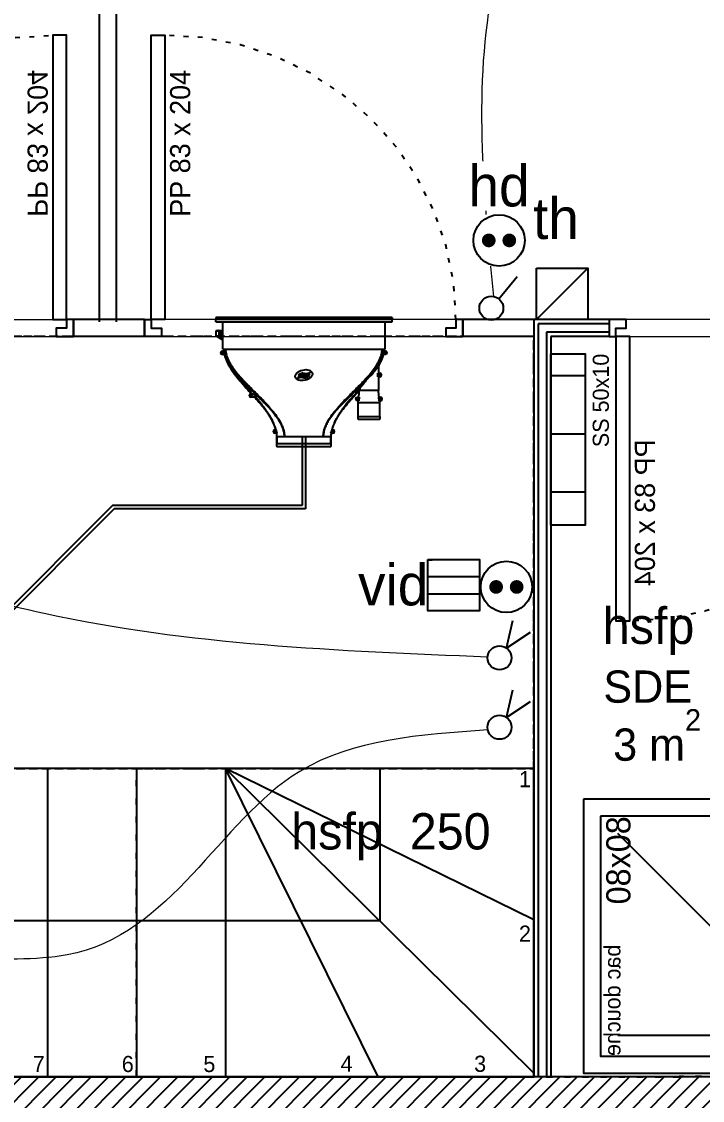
# Model space of a CAD drawing. Header units: centimetres. Extents: x 2648 to 12729, y 1890 to 6224.
# Drawn here: x 5872.3 to 6071.1, y 4293.4 to 4608.3 of the extents above; entities that cross this region are included whole.
import ezdxf

# ---------------------------------------------------------------- set-up
doc = ezdxf.new("R2010")
doc.units = ezdxf.units.CM
for name, pattern in [('Style de ligne -11', [0.347222, 0.20828, -0.138942]), ('Style de ligne -13', [0.147638, 0.098425, -0.049213]), ('Style de ligne -18', [0.164042, 0.054681, -0.109361]), ('Style de ligne -5', [0.20828, 0.069425, -0.138855])]:
    doc.linetypes.add(name, pattern=pattern)
for name, color, linetype in [('B aménagement intérieur', 252, 'Continuous'), ('B faience', 252, 'Style de ligne -11'), ('B Faux plafonds', 9, 'Continuous'), ('B GÈnÈral_Hatch', 252, 'Continuous'), ('B Général', 252, 'Continuous'), ('C ANNOTATIONS-prestations', 252, 'Continuous'), ('C ANNOTATIONS-texte', 252, 'Continuous'), ('C ANNOTATIONS-texte surfaces', 252, 'Continuous'), ('D SURFACES-shab', 252, 'Continuous'), ('F REMPLISSAGE-vert clair', 252, 'Continuous'), ('F REMPLISSAGE-vert foncé', 252, 'Continuous')]:
    doc.layers.add(name, color=color, linetype=linetype)
for name, color, linetype, lineweight in [('prlm-CHAUFF', 4, 'Continuous', 25), ('prlm-ELEC-CFA', 1, 'Continuous', 25), ('prlm-ELEC-CFO', 10, 'Continuous', 25)]:
    doc.layers.add(name, color=color, linetype=linetype, lineweight=lineweight)
doc.styles.add('Eurostile', font='Eurosti.TTF')
doc.styles.add('prlm-elec-cfa', font='comic.ttf', dxfattribs={"height": 12})
doc.styles.add('prlm-elec-cfo', font='comic.ttf', dxfattribs={"height": 12})

# ---------------------------------------------------------------- blocks, each defined once
blk = doc.blocks.new('A 80.PP 80')
at = {"layer": 'B Général', "flags": 128}
blk.add_lwpolyline([(-43, 2.5), (-43, 85.5), (-39, 85.5), (-39, 2.5)], close=True, dxfattribs=at)
at = {"layer": 'B Général', "linetype": 'Style de ligne -18', "ltscale": 25.4, "flags": 128}
blk.add_lwpolyline([(46, 2.5), (45.27, 13.33), (43.1, 23.98), (39.53, 34.26), (34.61, 44), (28.44, 53.03), (21.1, 61.19), (12.74, 68.35), (3.5, 74.38), (-6.47, 79.18), (-17, 82.67), (-27.91, 84.79), (-39, 85.5)], dxfattribs=at)
at = {"layer": 'B Général', "linetype": 'Continuous', "flags": 128}
for points in [[(-45, 2.5), (-43, 2.5), (-43, 0), (-40, 0), (-40, -2.5), (-45, -2.5)], [(48, 2.5), (46, 2.5), (46, 0), (43, 0), (43, -2.5), (48, -2.5), (48, -2.5), (48, -2.5), (48, 1.79), (48, 1.79)]]:
    blk.add_lwpolyline(points, close=True, dxfattribs=at)
at = {"layer": 'C ANNOTATIONS-prestations', "insert": (-37.5, 32.5), "char_height": 5.8825, "attachment_point": 1, "rotation": 90, "line_spacing_factor": 0.894142, "style": 'Eurostile'}
blk.add_mtext('PP 83 x 204', dxfattribs=at)
blk = doc.blocks.new('A 80.Groupe-7-1')
at = {"layer": 'B aménagement intérieur', "linetype": 'Continuous'}
for p, q in [((5879.89, 4390.26), (5879.89, 4300.26)), ((5905.89, 4390.26), (5905.89, 4300.26)), ((5931.89, 4390.26), (5931.89, 4300.26)), ((6021.89, 4346.08), (5931.89, 4390.26)), ((6021.89, 4301.39), (5931.89, 4390.26)), ((5976.47, 4300.26), (5931.89, 4390.26))]:
    blk.add_line(p, q, dxfattribs=at)
at = {"layer": 'B aménagement intérieur', "linetype": 'Continuous', "flags": 128}
for points in [[(5775.89, 4300.26), (6021.89, 4300.26), (6021.89, 4390.26), (5801.89, 4390.26)], [(5976.89, 4390.39), (5976.89, 4345.83), (5789.05, 4345.83)]]:
    blk.add_lwpolyline(points, dxfattribs=at)
at = {"layer": 'C ANNOTATIONS-prestations', "char_height": 4.71, "attachment_point": 1, "line_spacing_factor": 0.894142, "style": 'Eurostile'}
for s, insert in [('1', (6017.56, 4389.52)), ('2', (6017.56, 4344.43)), ('7', (5875.56, 4306.38)), ('6', (5901.56, 4306.38)), ('5', (5925.39, 4306.38)), ('4', (5965.47, 4306.45)), ('3', (6004.47, 4306.45))]:
    blk.add_mtext(s, dxfattribs=dict(at, insert=insert))
blk = doc.blocks.new('A 80.Bac douche 80.80')
at = {"layer": 'B faience', "lineweight": 18, "flags": 128}
blk.add_lwpolyline([(-41, -40), (40, -40), (40, 41)], dxfattribs=at)
at = {"layer": 'B Général', "linetype": 'Continuous'}
for p, q in [((25.5, -25.5), (-31, 31)), ((28, -24.46), (28, 31)), ((24.46, -28), (-31, -28))]:
    blk.add_line(p, q, dxfattribs=at)
at = {"layer": 'B Général', "linetype": 'Continuous', "flags": 128}
for points in [[(-41, 41), (39, 41), (39, -39), (-41, -39)], [(-36, 36), (34, 36), (34, -34), (-36, -34)]]:
    blk.add_lwpolyline(points, close=True, dxfattribs=at)
at = {"layer": 'B Général', "linetype": 'Continuous'}
blk.add_circle((28, -28), 3.54, dxfattribs=at)
at = {"layer": 'B Général', "insert": (-36, 30.76), "char_height": 7.059, "width": 35, "attachment_point": 4, "line_spacing_factor": 0.894142, "style": 'Eurostile'}
blk.add_mtext('80x80', dxfattribs=at)
at = {"layer": 'C ANNOTATIONS-prestations', "insert": (34, 32.51), "char_height": 4.706, "width": 70, "attachment_point": 6, "line_spacing_factor": 0.894142, "style": 'Eurostile'}
blk.add_mtext('bac douche ', dxfattribs=at)
blk = doc.blocks.new('A 80.Sèche-serviette')
at = {"layer": 'B GÈnÈral_Hatch', "linetype": 'Continuous'}
h = blk.add_hatch(dxfattribs=at)
h.set_pattern_fill('H_BARDAGE V 150', color=256, style=0, pattern_type=2)
h.set_pattern_definition([(90, (0, 3.493), (17, 0), [])])
h.paths.add_polyline_path([(-25, 8.4925), (25, 8.4925), (25, -1.5075), (-25, -1.5075)])
at = {"layer": 'B Général', "linetype": 'Continuous', "flags": 128}
blk.add_lwpolyline([(-25, 8.4925), (25, 8.4925), (25, -1.5075), (-25, -1.5075)], close=True, dxfattribs=at)
at = {"layer": 'C ANNOTATIONS-prestations', "insert": (25, -8.4925), "char_height": 4.706, "width": 50, "attachment_point": 9, "line_spacing_factor": 0.894142, "style": 'Eurostile'}
blk.add_mtext('SS 50x10', dxfattribs=at)
blk = doc.blocks.new('A 80.Groupe-8-1')
at = {"layer": 'B aménagement intérieur', "linetype": 'Continuous'}
for p, q in [((5908.16, 4521.33), (5887.44, 4521.33)), ((5887.44, 4521.33), (5887.44, 4516.33)), ((5894.96, 4521.33), (5887.44, 4521.33)), ((5908.16, 4521.33), (5899.96, 4521.33)), ((5908.16, 4521.33), (5908.16, 4516.33)), ((6021.89, 4521.33), (6001.16, 4521.33)), ((6001.16, 4521.33), (6001.16, 4516.33)), ((6021.89, 4521.33), (6001.16, 4521.33)), ((6043.89, 4521.33), (6021.89, 4521.33)), ((6021.89, 4521.33), (6021.89, 4300.39)), ((6043.89, 4521.33), (6043.89, 4516.33)), ((5908.16, 4516.33), (5887.44, 4516.33)), ((5908.16, 4516.33), (5887.44, 4516.33)), ((6021.89, 4516.33), (6001.16, 4516.33)), ((6021.89, 4516.33), (6001.16, 4516.33)), ((6043.89, 4516.33), (6026.89, 4516.33)), ((6026.89, 4516.33), (6026.89, 4300.39)), ((6021.89, 4300.39), (6026.89, 4300.39))]:
    blk.add_line(p, q, dxfattribs=at)
at = {"layer": 'B Général', "linetype": 'Continuous'}
for p, q in [((5894.96, 4883.39), (5894.96, 4520.64)), ((5894.96, 4883.39), (5894.96, 4520.64)), ((5899.96, 4883.39), (5899.96, 4520.64)), ((5899.96, 4883.39), (5899.96, 4520.64))]:
    blk.add_line(p, q, dxfattribs=at)
at = {"layer": 'D SURFACES-shab', "lineweight": 18, "flags": 128}
for points in [[(5630.18, 4883.39), (5630.18, 4521.33), (5754.96, 4521.33), (5754.96, 4586.33), (5759.96, 4586.33), (5759.96, 4521.33), (5894.96, 4521.33), (5894.96, 4883.39)], [(5899.96, 4883.39), (6191.89, 4883.39), (6191.89, 4521.33), (5899.96, 4521.33)], [(5623.89, 4390.38), (5611.96, 4390.26), (5611.96, 4300.26), (5448.02, 4300.26), (5448.02, 4398.4), (5207.46, 4398.4), (5207.46, 4516.33), (6021.89, 4516.33), (6021.89, 4390.38)], [(6117.39, 4300.36), (6026.89, 4300.39), (6026.89, 4516.33), (6191.89, 4516.33), (6191.89, 4381.33), (6117.39, 4381.31)]]:
    blk.add_lwpolyline(points, close=True, dxfattribs=at)
at = {"layer": 'F REMPLISSAGE-vert clair'}
for p, q in [((6043.89, 4520.03), (6023.19, 4520.03)), ((6023.19, 4520.03), (6023.19, 4300.39)), ((6043.89, 4517.63), (6025.59, 4517.63)), ((6025.59, 4517.63), (6025.59, 4300.39))]:
    blk.add_line(p, q, dxfattribs=at)
at = {"layer": 'F REMPLISSAGE-vert foncé', "linetype": 'Continuous'}
for p, q in [((6043.89, 4521.33), (6021.89, 4521.33)), ((6021.89, 4521.33), (6021.89, 4300.39)), ((6043.89, 4516.33), (6026.89, 4516.33)), ((6026.89, 4516.33), (6026.89, 4300.39))]:
    blk.add_line(p, q, dxfattribs=at)
at = {"layer": 'F REMPLISSAGE-vert foncé'}
for p, q in [((6043.89, 4520.03), (6023.19, 4520.03)), ((6023.19, 4520.03), (6023.19, 4300.39)), ((6043.89, 4517.63), (6025.59, 4517.63)), ((6025.59, 4517.63), (6025.59, 4300.39))]:
    blk.add_line(p, q, dxfattribs=at)
at = {"layer": 'B aménagement intérieur', "xscale": -1}
blk.add_blockref('A 80.PP 80', (5842.44, 4518.83), dxfattribs=at)
at = {"layer": 'B aménagement intérieur'}
for name, p in [('A 80.PP 80', (5953.16, 4518.83)), ('A 80.Groupe-7-1', (0, 0))]:
    blk.add_blockref(name, p, dxfattribs=at)
at = {"layer": 'B aménagement intérieur', "xscale": -1, "rotation": 180}
blk.add_blockref('A 80.PP 80', (6088.89, 4518.83), dxfattribs=at)
at = {"layer": 'B Général', "rotation": 90}
blk.add_blockref('A 80.Sèche-serviette', (6035.38, 4486.35), dxfattribs=at)
at = {"layer": 'B Général', "xscale": -1, "rotation": 90}
blk.add_blockref('A 80.Bac douche 80.80', (6077.39, 4340.33), dxfattribs=at)
at = {"layer": 'C ANNOTATIONS-texte', "insert": (6055.16, 4409.34), "char_height": 9.412, "attachment_point": 8, "line_spacing_factor": 0.894142, "style": 'Eurostile'}
blk.add_mtext('SDE', dxfattribs=at)
at = {"layer": 'C ANNOTATIONS-texte surfaces', "insert": (6057.9, 4407.6), "char_height": 9.412, "attachment_point": 2, "line_spacing_factor": 0.894142, "style": 'Eurostile'}
blk.add_mtext('3 m{\\H0.6667x;\\S2^ ;}', dxfattribs=at)
blk = doc.blocks.new('xi.VID')
at = {"layer": 'prlm-ELEC-CFA', "color": 0, "linetype": 'ByBlock', "lineweight": -2, "flags": 128}
blk.add_lwpolyline([(-7.5, 7.5), (7.5, 7.5), (7.5, -7.5), (-7.5, -7.5)], close=True, dxfattribs=at)
at = {"layer": 'prlm-ELEC-CFA', "color": 0}
for points in [[(-7.5, 2.5), (7.5, 2.5)], [(-7.5, -2.5), (7.5, -2.5)]]:
    blk.add_lwpolyline(points, dxfattribs=at)
blk = doc.blocks.new('xi.PC')
at = {"color": 0, "lineweight": 5}
blk.add_wipeout([(-7.5, -7.5), (7.5, -7.5), (7.5, 7.5), (-7.5, 7.5)], dxfattribs=at).dxf.layer = 'prlm-ELEC-CFO'
at = {"layer": 'prlm-ELEC-CFO', "color": 0, "linetype": 'ByBlock', "lineweight": 5, "const_width": 2}
for points in [[(-4, 0, 1), (-2, 0, 1)], [(2, 0, 1), (4, 0, 1)]]:
    blk.add_lwpolyline(points, format="xyb", close=True, dxfattribs=at)
at = {"layer": 'prlm-ELEC-CFO', "color": 0, "linetype": 'ByBlock', "lineweight": -2}
blk.add_circle((0, 0), 7.5, dxfattribs=at)
blk = doc.blocks.new('xi.VV')
at = {"layer": 'prlm-ELEC-CFO', "color": 0}
blk.add_lwpolyline([(6.95, 3.42), (0.01, -1.13), (1.91, 6.95)], dxfattribs=at)
blk.add_circle((-2, -4), 3.5, dxfattribs=at)
blk = doc.blocks.new('xi.PCHD')
at = {"color": 0, "lineweight": 5}
blk.add_wipeout([(-7.5, -7.5), (7.5, -7.5), (7.5, 7.5), (-7.5, 7.5)], dxfattribs=at).dxf.layer = 'prlm-ELEC-CFO'
at = {"layer": 'prlm-ELEC-CFO', "color": 0, "linetype": 'ByBlock', "lineweight": 5, "const_width": 2}
for points in [[(-4, 0, 1), (-2, 0, 1)], [(2, 0, 1), (4, 0, 1)]]:
    blk.add_lwpolyline(points, format="xyb", close=True, dxfattribs=at)
at = {"layer": 'prlm-ELEC-CFO', "color": 0, "linetype": 'ByBlock', "lineweight": -2}
blk.add_circle((0, 0), 7.5, dxfattribs=at)
blk = doc.blocks.new('xi.SA')
at = {"layer": 'prlm-ELEC-CFO', "color": 0}
blk.add_lwpolyline([(0.2, -1.28), (5.5, 5.28)], dxfattribs=at)
blk.add_circle((-2, -4), 3.5, dxfattribs=at)
blk = doc.blocks.new('xi.th-ch')
at = {"layer": 'prlm-CHAUFF', "color": 0, "linetype": 'ByBlock', "lineweight": -2, "flags": 128}
blk.add_lwpolyline([(-7.5, 7.5), (7.5, 7.5), (7.5, -7.5), (-7.5, -7.5)], close=True, dxfattribs=at)
at = {"layer": 'prlm-CHAUFF', "color": 0}
blk.add_lwpolyline([(-7.5, -7.5), (7.5, 7.5)], dxfattribs=at)

msp = doc.modelspace()

# ---------------------------------------------------------------- hatches: boundary and pattern name
at = {"layer": 'B GÈnÈral_Hatch', "linetype": 'Continuous'}
h = msp.add_hatch(dxfattribs=at)
h.set_pattern_fill('50_BETON', color=256, style=0, pattern_type=2)
h.set_pattern_definition([(45, (0, 0), (2.4253472, -2.6458333), [])])
h.paths.add_polyline_path([(6191.888, 4300.333), (5629.965, 4300.333), (5629.965, 4282.333), (6191.888, 4282.333)])

# ---------------------------------------------------------------- linework, layer by layer
at = {"layer": 'B Faux plafonds', "linetype": 'Style de ligne -5', "ltscale": 25.4, "flags": 128}
msp.add_lwpolyline([(6064.343, 4300.192), (5905.888, 4300.192), (5905.888, 4390.262), (6021.888, 4390.262), (6021.888, 4516.347), (5207.383, 4516.347), (5207.383, 4398.399), (5199.962, 4398.4), (5199.962, 4300.333), (5029.964, 4300.333), (5029.964, 4883.389), (6191.888, 4883.389), (6191.888, 4381.333), (6117.388, 4381.333), (6117.388, 4300.333), (6064.343, 4300.333)], close=True, dxfattribs=at)
at = {"layer": 'B Faux plafonds', "linetype": 'Style de ligne -13', "ltscale": 25.4, "flags": 128}
msp.add_lwpolyline([(5611.965, 4300.262), (5611.965, 4390.262), (6021.888, 4390.262), (6021.888, 4516.347), (5207.383, 4516.347), (5207.383, 4300.262)], close=True, dxfattribs=at)
at = {"layer": 'B Général', "linetype": 'Continuous', "lineweight": 18}
msp.add_line((5629.965, 4300.333), (6191.888, 4300.333), dxfattribs=at)
at = {"layer": 'B Général', "linetype": 'Continuous'}
msp.add_line((5629.965, 4300.333), (6191.888, 4300.333), dxfattribs=at)
at = {"layer": 'prlm-CHAUFF', "ltscale": 50}
for p, q in [((5928.986, 4521.939), (5928.986, 4521.449)), ((5980.486, 4521.939), (5928.986, 4521.939)), ((5928.986, 4521.449), (5980.486, 4521.449)), ((5928.986, 4521.371), (5928.986, 4521.449)), ((5928.986, 4520.639), (5928.986, 4521.371)), ((5980.486, 4521.371), (5928.986, 4521.371)), ((5928.986, 4520.639), (5980.486, 4520.639)), ((5978.486, 4521.938), (5930.986, 4521.938)), ((5930.986, 4521.931), (5930.986, 4521.938)), ((5930.986, 4521.938), (5931.008, 4521.931)), ((5930.986, 4521.931), (5978.486, 4521.931)), ((5978.486, 4521.919), (5930.986, 4521.919)), ((5930.986, 4521.897), (5930.986, 4521.919)), ((5930.986, 4521.919), (5931.052, 4521.897)), ((5930.986, 4521.897), (5978.486, 4521.897)), ((5978.486, 4521.873), (5930.986, 4521.873)), ((5930.986, 4521.836), (5930.986, 4521.873)), ((5930.986, 4521.873), (5931.097, 4521.836)), ((5930.986, 4521.836), (5978.486, 4521.836)), ((5978.486, 4521.8), (5930.986, 4521.8)), ((5930.986, 4521.748), (5930.986, 4521.8)), ((5930.986, 4521.8), (5931.141, 4521.748)), ((5930.986, 4521.748), (5978.486, 4521.748)), ((5978.486, 4521.7), (5930.986, 4521.7)), ((5930.986, 4521.633), (5930.986, 4521.7)), ((5930.986, 4521.7), (5931.186, 4521.633)), ((5930.986, 4521.633), (5978.486, 4521.633)), ((5931.036, 4512.639), (5931.036, 4520.639)), ((5978.286, 4521.633), (5978.486, 4521.7)), ((5978.33, 4521.748), (5978.486, 4521.8)), ((5978.375, 4521.836), (5978.486, 4521.873)), ((5978.419, 4521.897), (5978.486, 4521.919)), ((5978.436, 4512.639), (5978.436, 4520.639)), ((5978.463, 4521.931), (5978.486, 4521.938)), ((5978.486, 4521.938), (5978.486, 4521.931)), ((5978.486, 4521.919), (5978.486, 4521.897)), ((5978.486, 4521.873), (5978.486, 4521.836)), ((5978.486, 4521.8), (5978.486, 4521.748)), ((5978.486, 4521.7), (5978.486, 4521.633)), ((5980.486, 4521.939), (5980.486, 4521.449)), ((5980.486, 4521.449), (5980.486, 4521.371)), ((5980.486, 4520.639), (5980.486, 4521.371)), ((5929.028, 4517.989), (5929.071, 4518.037)), ((5930.02, 4517.989), (5929.028, 4517.989)), ((5929.028, 4517.989), (5929.028, 4516.625)), ((5929.071, 4518.037), (5929.072, 4518.039)), ((5929.072, 4518.039), (5930.099, 4518.039)), ((5929.183, 4518.129), (5929.093, 4518.039)), ((5929.226, 4518.129), (5929.136, 4518.039)), ((5929.204, 4518.107), (5929.183, 4518.129)), ((5929.291, 4518.129), (5929.201, 4518.039)), ((5929.259, 4518.097), (5929.226, 4518.129)), ((5929.376, 4518.129), (5929.286, 4518.039)), ((5929.334, 4518.086), (5929.291, 4518.129)), ((5929.679, 4516.178), (5929.341, 4516.397)), ((5929.429, 4518.076), (5929.376, 4518.129)), ((5929.482, 4518.129), (5929.392, 4518.039)), ((5929.446, 4518.129), (5929.411, 4518.094)), ((5929.464, 4518.111), (5929.446, 4518.129)), ((5929.455, 4516.385), (5929.718, 4516.215)), ((5929.544, 4518.066), (5929.482, 4518.129)), ((5929.607, 4518.129), (5929.517, 4518.039)), ((5929.68, 4518.056), (5929.607, 4518.129)), ((5929.684, 4518.129), (5929.646, 4518.09)), ((5929.753, 4518.129), (5929.663, 4518.039)), ((5929.679, 4516.178), (5929.718, 4516.215)), ((5929.696, 4516.167), (5929.679, 4516.178)), ((5929.718, 4518.095), (5929.684, 4518.129)), ((5929.696, 4516.167), (5929.727, 4516.204)), ((5930.302, 4515.81), (5929.696, 4516.167)), ((5929.718, 4516.215), (5929.718, 4516.387)), ((5929.718, 4516.215), (5929.727, 4516.204)), ((5929.727, 4516.387), (5929.727, 4516.204)), ((5929.727, 4516.204), (5930.327, 4515.849)), ((5929.836, 4518.046), (5929.753, 4518.129)), ((5929.919, 4518.129), (5929.829, 4518.039)), ((5930.009, 4518.039), (5929.919, 4518.129)), ((5929.967, 4518.129), (5929.943, 4518.105)), ((5930.037, 4518.059), (5929.967, 4518.129)), ((5930.106, 4518.129), (5930.016, 4518.039)), ((5930.02, 4517.989), (5930.097, 4518.037)), ((5930.02, 4516.625), (5930.02, 4517.989)), ((5930.097, 4516.598), (5930.02, 4516.625)), ((5930.099, 4518.039), (5930.097, 4518.037)), ((5930.097, 4518.037), (5930.097, 4516.598)), ((5930.097, 4516.598), (5930.672, 4516.223)), ((5930.099, 4518.039), (5930.672, 4518.039)), ((5930.196, 4518.039), (5930.106, 4518.129)), ((5930.253, 4518.129), (5930.18, 4518.055)), ((5930.199, 4516.397), (5930.537, 4516.178)), ((5930.311, 4518.071), (5930.253, 4518.129)), ((5930.369, 4518.129), (5930.279, 4518.039)), ((5930.327, 4515.849), (5930.302, 4515.81)), ((5930.327, 4515.849), (5930.327, 4516.314)), ((5930.459, 4518.039), (5930.369, 4518.129)), ((5930.382, 4515.785), (5930.379, 4515.788)), ((5930.382, 4516.279), (5930.382, 4515.784)), ((5930.382, 4515.785), (5930.404, 4515.746)), ((5930.501, 4518.129), (5930.435, 4518.063)), ((5930.554, 4518.075), (5930.501, 4518.129)), ((5930.608, 4518.129), (5930.518, 4518.039)), ((5930.537, 4516.178), (5930.553, 4516.167)), ((5930.553, 4516.167), (5931.036, 4515.832)), ((5930.698, 4518.039), (5930.608, 4518.129)), ((5931.036, 4518.039), (5930.672, 4518.039)), ((5930.672, 4518.039), (5930.672, 4516.223)), ((5930.672, 4516.223), (5931.036, 4515.977)), ((5930.851, 4518.129), (5930.761, 4518.039)), ((5930.941, 4518.039), (5930.851, 4518.129)), ((5931.036, 4518.073), (5931.001, 4518.039)), ((5931.036, 4512.639), (5978.436, 4512.639)), ((5930.779, 4511.589), (5930.779, 4511.689)), ((5930.779, 4511.689), (5930.886, 4511.689)), ((5930.886, 4511.589), (5930.779, 4511.589)), ((5930.886, 4511.795), (5930.986, 4511.795)), ((5930.886, 4511.689), (5930.886, 4511.795)), ((5930.886, 4511.483), (5930.886, 4511.589)), ((5930.986, 4511.483), (5930.886, 4511.483)), ((5930.936, 4512.139), (5931.379, 4512.139)), ((5931.548, 4511.139), (5930.936, 4511.139)), ((5930.986, 4511.795), (5930.986, 4511.689)), ((5930.986, 4511.689), (5931.092, 4511.689)), ((5930.986, 4511.589), (5930.986, 4511.483)), ((5931.092, 4511.589), (5930.986, 4511.589)), ((5931.092, 4511.689), (5931.092, 4511.589)), ((5931.374, 4512.222), (5931.378, 4512.139)), ((5978.536, 4511.139), (5977.923, 4511.139)), ((5978.098, 4512.222), (5978.093, 4512.139)), ((5978.093, 4512.139), (5978.536, 4512.139)), ((5978.379, 4511.589), (5978.379, 4511.689)), ((5978.379, 4511.689), (5978.486, 4511.689)), ((5978.486, 4511.589), (5978.379, 4511.589)), ((5978.486, 4511.795), (5978.586, 4511.795)), ((5978.486, 4511.689), (5978.486, 4511.795)), ((5978.486, 4511.483), (5978.486, 4511.589)), ((5978.586, 4511.483), (5978.486, 4511.483)), ((5978.586, 4511.795), (5978.586, 4511.689)), ((5978.586, 4511.689), (5978.692, 4511.689)), ((5978.586, 4511.589), (5978.586, 4511.483)), ((5978.692, 4511.589), (5978.586, 4511.589)), ((5978.692, 4511.689), (5978.692, 4511.589)), ((5976.536, 4507.761), (5976.536, 4505.639)), ((5976.536, 4507.761), (5976.536, 4505.639)), ((5976.386, 4504.639), (5976.386, 4505.639)), ((5976.386, 4505.639), (5976.936, 4505.639)), ((5976.936, 4504.639), (5976.386, 4504.639)), ((5976.536, 4504.639), (5976.536, 4500.639)), ((5976.536, 4504.639), (5976.536, 4500.639)), ((5976.779, 4505.089), (5976.779, 4505.189)), ((5976.779, 4505.189), (5976.886, 4505.189)), ((5976.886, 4505.089), (5976.779, 4505.089)), ((5976.886, 4505.295), (5976.986, 4505.295)), ((5976.886, 4505.189), (5976.886, 4505.295)), ((5976.886, 4504.983), (5976.886, 4505.089)), ((5976.986, 4504.983), (5976.886, 4504.983)), ((5976.986, 4505.295), (5976.986, 4505.189)), ((5976.986, 4505.189), (5977.092, 4505.189)), ((5976.986, 4505.089), (5976.986, 4504.983)), ((5977.092, 4505.089), (5976.986, 4505.089)), ((5977.092, 4505.189), (5977.092, 4505.089)), ((5970.936, 4500.796), (5968.866, 4498.639)), ((5968.866, 4498.639), (5970.936, 4500.796)), ((5970.936, 4500.796), (5970.936, 4500.639)), ((5970.936, 4500.796), (5970.936, 4500.639)), ((5976.536, 4500.639), (5970.936, 4500.639)), ((5939.138, 4499.089), (5939.138, 4499.189)), ((5939.138, 4499.189), (5939.245, 4499.189)), ((5939.245, 4499.089), (5939.138, 4499.089)), ((5939.245, 4499.295), (5939.345, 4499.295)), ((5939.245, 4499.189), (5939.245, 4499.295)), ((5939.245, 4498.983), (5939.245, 4499.089)), ((5939.345, 4498.983), (5939.245, 4498.983)), ((5939.295, 4499.639), (5939.909, 4499.639)), ((5940.911, 4498.639), (5939.295, 4498.639)), ((5939.345, 4499.295), (5939.345, 4499.189)), ((5939.345, 4499.189), (5939.451, 4499.189)), ((5939.345, 4499.089), (5939.345, 4498.983)), ((5939.451, 4499.089), (5939.345, 4499.089)), ((5939.451, 4499.189), (5939.451, 4499.089)), ((5939.909, 4499.639), (5940.911, 4498.639)), ((5970.179, 4498.089), (5970.179, 4498.189)), ((5970.179, 4498.189), (5970.286, 4498.189)), ((5970.286, 4498.089), (5970.179, 4498.089)), ((5970.286, 4498.295), (5970.386, 4498.295)), ((5970.286, 4498.189), (5970.286, 4498.295)), ((5970.286, 4497.983), (5970.286, 4498.089)), ((5970.386, 4497.983), (5970.286, 4497.983)), ((5970.336, 4498.639), (5970.886, 4498.639)), ((5970.769, 4497.639), (5970.336, 4497.639)), ((5970.386, 4498.295), (5970.386, 4498.189)), ((5970.386, 4498.189), (5970.492, 4498.189)), ((5970.386, 4498.089), (5970.386, 4497.983)), ((5970.492, 4498.089), (5970.386, 4498.089)), ((5970.492, 4498.189), (5970.492, 4498.089)), ((5970.586, 4497.139), (5976.886, 4497.139)), ((5970.586, 4493.039), (5970.586, 4497.139)), ((5970.586, 4493.039), (5970.586, 4497.139)), ((5970.886, 4498.584), (5970.769, 4497.639)), ((5970.886, 4498.639), (5970.886, 4498.584)), ((5976.586, 4498.584), (5976.586, 4498.639)), ((5976.586, 4498.639), (5977.136, 4498.639)), ((5976.702, 4497.639), (5976.586, 4498.584)), ((5977.136, 4497.639), (5976.702, 4497.639)), ((5976.886, 4493.039), (5976.886, 4497.139)), ((5976.886, 4493.039), (5976.886, 4497.139)), ((5976.979, 4498.089), (5976.979, 4498.189)), ((5976.979, 4498.189), (5977.086, 4498.189)), ((5977.086, 4498.089), (5976.979, 4498.089)), ((5977.086, 4498.295), (5977.186, 4498.295)), ((5977.086, 4498.189), (5977.086, 4498.295)), ((5977.086, 4497.983), (5977.086, 4498.089)), ((5977.186, 4497.983), (5977.086, 4497.983)), ((5977.186, 4498.295), (5977.186, 4498.189)), ((5977.186, 4498.189), (5977.292, 4498.189)), ((5977.292, 4498.089), (5977.186, 4498.089)), ((5977.186, 4498.089), (5977.186, 4497.983)), ((5977.292, 4498.189), (5977.292, 4498.089)), ((5945.33, 4492.16), (5945.355, 4492.16)), ((5945.618, 4491.62), (5945.648, 4491.62)), ((5964.141, 4492.16), (5964.141, 4492.16)), ((5970.486, 4493.039), (5976.986, 4493.039)), ((5976.886, 4492.139), (5970.586, 4492.139)), ((5946.121, 4488.689), (5946.228, 4488.689)), ((5946.121, 4488.589), (5946.121, 4488.689)), ((5946.228, 4488.589), (5946.121, 4488.589)), ((5946.228, 4488.795), (5946.328, 4488.795)), ((5946.228, 4488.689), (5946.228, 4488.795)), ((5946.228, 4488.483), (5946.228, 4488.589)), ((5946.328, 4488.483), (5946.228, 4488.483)), ((5946.278, 4489.139), (5946.578, 4489.139)), ((5946.831, 4488.139), (5946.278, 4488.139)), ((5946.328, 4488.795), (5946.328, 4488.689)), ((5946.328, 4488.689), (5946.434, 4488.689)), ((5946.434, 4488.589), (5946.328, 4488.589)), ((5946.328, 4488.589), (5946.328, 4488.483)), ((5946.434, 4488.689), (5946.434, 4488.589)), ((5946.578, 4489.139), (5946.782, 4488.459)), ((5946.782, 4488.459), (5946.831, 4488.139)), ((5962.64, 4488.139), (5962.69, 4488.459)), ((5962.64, 4488.139), (5963.194, 4488.139)), ((5962.894, 4489.139), (5962.69, 4488.459)), ((5963.194, 4489.139), (5962.894, 4489.139)), ((5963.037, 4488.689), (5963.144, 4488.689)), ((5963.037, 4488.589), (5963.037, 4488.689)), ((5963.144, 4488.589), (5963.037, 4488.589)), ((5963.144, 4488.795), (5963.244, 4488.795)), ((5963.144, 4488.689), (5963.144, 4488.795)), ((5963.144, 4488.483), (5963.144, 4488.589)), ((5963.244, 4488.483), (5963.144, 4488.483)), ((5963.244, 4488.795), (5963.244, 4488.689)), ((5963.244, 4488.689), (5963.35, 4488.689)), ((5963.35, 4488.589), (5963.244, 4488.589)), ((5963.244, 4488.589), (5963.244, 4488.483)), ((5963.35, 4488.689), (5963.35, 4488.589)), ((5962.736, 4485.039), (5946.736, 4485.039)), ((5946.836, 4487.139), (5949.065, 4487.139)), ((5946.836, 4485.039), (5946.836, 4487.139)), ((5946.836, 4487.139), (5946.836, 4485.039)), ((5949.065, 4487.139), (5960.407, 4487.139)), ((5954.236, 4487.139), (5954.236, 4467.038)), ((5955.236, 4487.139), (5955.236, 4466.038)), ((5960.407, 4487.139), (5962.636, 4487.139)), ((5962.636, 4485.039), (5962.636, 4487.139)), ((5962.636, 4487.139), (5962.636, 4485.039)), ((5962.636, 4484.139), (5946.836, 4484.139)), ((5898.876, 4467.038), (5843.61, 4411.771)), ((5899.29, 4466.038), (5844.024, 4410.771)), ((5954.236, 4467.038), (5898.876, 4467.038)), ((5955.236, 4466.038), (5899.29, 4466.038))]:
    msp.add_line(p, q, dxfattribs=at)
for centre, radius in [((5930.936, 4511.639), 0.3), ((5930.936, 4511.639), 0.25), ((5978.536, 4511.639), 0.3), ((5978.536, 4511.639), 0.25), ((5976.936, 4505.139), 0.3), ((5976.936, 4505.139), 0.25), ((5939.295, 4499.139), 0.3), ((5939.295, 4499.139), 0.25), ((5970.336, 4498.139), 0.3), ((5970.336, 4498.139), 0.25), ((5977.136, 4498.139), 0.3), ((5977.136, 4498.139), 0.25), ((5946.278, 4488.639), 0.3), ((5946.278, 4488.639), 0.25), ((5963.194, 4488.639), 0.3), ((5963.194, 4488.639), 0.25)]:
    msp.add_circle(centre, radius, dxfattribs=at)
for centre, radius, start, end in [((5936.449, 4526.676), 12.5, 233.74938, 235.06371), ((5928.852, 4515.72), 0.836, 54.1326, 59.24253), ((5929.982, 4515.185), 0.703, 53.033, 62.93247), ((5930.013, 4515.529), 0.448, 34.67133, 45.49816), ((5936.449, 4526.676), 12.5, 241.31767, 241.5903), ((5937.095, 4527.871), 13.847, 241.91822, 244.05151), ((5936.973, 4527.522), 13.432, 242.11504, 243.76315), ((5930.936, 4511.639), 0.5, 90, 270), ((5966.149, 4513.999), 12.115, 343.72632, 346.38523), ((5978.536, 4511.639), 0.5, 270, 90), ((5957.218, 4521.413), 23.654, 316.40993, 324.75012), ((5999.479, 4480.592), 35.103, 135.71113, 139.52651), ((5976.936, 4505.139), 0.5, 270, 90), ((5939.295, 4499.139), 0.5, 90, 270), ((5932.224, 4490.537), 11.657, 39.57553, 44.02992), ((5931.973, 4490.312), 11.994, 39.6381, 43.96738), ((5911.601, 4472.576), 39.002, 32.5506, 40.61129), ((5911.602, 4472.577), 39.001, 30.13992, 40.61135), ((5997.87, 4472.576), 39.002, 139.38871, 149.85996), ((5997.87, 4472.577), 39.001, 139.38866, 149.86009), ((5977.247, 4490.537), 11.657, 135.97007, 140.42447), ((5977.498, 4490.312), 11.994, 136.03261, 140.36189), ((5970.336, 4498.139), 0.5, 90, 270), ((5977.136, 4498.139), 0.5, 270, 90), ((5933.631, 4485.658), 13.428, 12.99541, 36.08235), ((5927.818, 4482.472), 20.014, 27.2018, 28.95181), ((5935.58, 4486.314), 11.354, 14.41062, 27.86258), ((5974.251, 4486.169), 11.739, 152.3321, 165.44097), ((5973.891, 4486.314), 11.354, 152.13741, 165.69294), ((5981.654, 4482.472), 20.014, 151.04826, 152.79827), ((5981.654, 4482.472), 20.014, 151.04819, 152.79819), ((5972.472, 4492.804), 2, 173.25588, 199.4245), ((5972.472, 4492.804), 2, 173.25588, 199.4245), ((5974.999, 4492.804), 2, 340.5755, 6.74412), ((5974.999, 4492.804), 2, 340.5755, 6.74412), ((5946.278, 4488.639), 0.5, 90, 270), ((5939.013, 4487.129), 7.822, 0.07356, 7.42371), ((5939.067, 4487.131), 7.768, 0.05773, 7.45436), ((5939.624, 4487.149), 7.248, 359.9215, 7.83817), ((5970.458, 4487.129), 7.822, 172.57629, 179.92645), ((5970.404, 4487.131), 7.768, 172.54564, 179.94227), ((5969.804, 4487.153), 7.169, 173.90527, 180.11567), ((5969.804, 4487.153), 7.169, 172.09231, 173.54484), ((5963.194, 4488.639), 0.5, 270, 90), ((5948.722, 4484.804), 2, 173.25588, 199.4245), ((5948.722, 4484.804), 2, 173.25587, 199.42451), ((5960.749, 4484.804), 2, 340.5755, 6.74412), ((5960.749, 4484.804), 2, 340.57549, 6.74413)]:
    msp.add_arc(centre, radius, start, end, dxfattribs=at)
msp.add_ellipse((5954.736, 4505.091), major_axis=(-2.491, -0.574), ratio=0.6007751, dxfattribs=at)
for points, knots in [([(5929.028, 4516.625), (5929.048, 4516.597), (5929.084, 4516.575), (5929.188, 4516.546), (5929.255, 4516.539), (5929.381, 4516.539), (5929.428, 4516.541), (5929.527, 4516.548), (5929.58, 4516.553), (5929.751, 4516.575), (5929.878, 4516.597), (5930.02, 4516.625)], [0, 0, 0, 0, 0.25, 0.25, 0.5, 0.5, 0.625, 0.625, 0.75, 0.75, 1, 1, 1, 1]), ([(5929.289, 4516.43), (5929.292, 4516.428), (5929.299, 4516.423), (5929.31, 4516.417), (5929.322, 4516.412), (5929.335, 4516.406), (5929.349, 4516.401), (5929.363, 4516.397), (5929.379, 4516.393), (5929.395, 4516.39), (5929.413, 4516.386), (5929.431, 4516.384), (5929.45, 4516.381), (5929.47, 4516.38), (5929.491, 4516.378), (5929.513, 4516.377), (5929.535, 4516.376), (5929.566, 4516.376), (5929.605, 4516.377), (5929.655, 4516.379), (5929.707, 4516.383), (5929.763, 4516.388), (5929.821, 4516.395), (5929.883, 4516.403), (5929.948, 4516.413), (5930.016, 4516.424), (5930.063, 4516.433), (5930.087, 4516.437)], [0.03047123, 0.03047123, 0.03047123, 0.03047123, 0.05994566, 0.08976821, 0.11950158, 0.14915412, 0.17873427, 0.20825051, 0.23771143, 0.26712563, 0.2965018, 0.32584868, 0.35517504, 0.38448971, 0.41380153, 0.4431194, 0.47245222, 0.50180892, 0.55686694, 0.61186302, 0.66685622, 0.72190523, 0.77706824, 0.83240282, 0.88796581, 0.94381319, 1, 1, 1, 1]), ([(5930.087, 4516.437), (5930.089, 4516.437), (5930.092, 4516.438), (5930.097, 4516.438), (5930.103, 4516.438), (5930.109, 4516.437), (5930.116, 4516.435), (5930.123, 4516.433), (5930.131, 4516.431), (5930.144, 4516.427), (5930.16, 4516.42), (5930.181, 4516.409), (5930.193, 4516.401), (5930.199, 4516.397)], [0, 0, 0, 0, 0.0617893, 0.1223736, 0.1824406, 0.2426966, 0.303842, 0.3665485, 0.4314399, 0.4990804, 0.6683458, 0.8326458, 1, 1, 1, 1]), ([(5930.382, 4515.784), (5930.384, 4515.782), (5930.388, 4515.777), (5930.396, 4515.769), (5930.404, 4515.763), (5930.414, 4515.756), (5930.424, 4515.75), (5930.435, 4515.745), (5930.447, 4515.74), (5930.459, 4515.736), (5930.473, 4515.732), (5930.487, 4515.728), (5930.502, 4515.725), (5930.518, 4515.723), (5930.535, 4515.72), (5930.552, 4515.719), (5930.57, 4515.718), (5930.589, 4515.717), (5930.614, 4515.716), (5930.647, 4515.717), (5930.69, 4515.72), (5930.735, 4515.724), (5930.783, 4515.73), (5930.834, 4515.737), (5930.888, 4515.746), (5930.945, 4515.757), (5930.994, 4515.768), (5931.024, 4515.774), (5931.033, 4515.776)], [0, 0, 0, 0, 0.03007729, 0.06005389, 0.0899314, 0.11971144, 0.14939564, 0.17898565, 0.20848313, 0.23788978, 0.26720728, 0.29643736, 0.32558172, 0.35464213, 0.38362033, 0.4125181, 0.44133724, 0.47007953, 0.4987468, 0.55325793, 0.60803682, 0.66309582, 0.71844711, 0.77410266, 0.83007424, 0.88637344, 0.94301163, 0.96771742, 0.96771742, 0.96771742, 0.96771742]), ([(5931.031, 4515.732), (5931.029, 4515.732), (5931.016, 4515.729), (5930.992, 4515.724), (5930.96, 4515.717), (5930.93, 4515.711), (5930.901, 4515.706), (5930.872, 4515.701), (5930.844, 4515.697), (5930.817, 4515.693), (5930.791, 4515.689), (5930.766, 4515.686), (5930.741, 4515.684), (5930.718, 4515.681), (5930.695, 4515.68), (5930.672, 4515.679), (5930.651, 4515.678), (5930.624, 4515.678), (5930.593, 4515.678), (5930.559, 4515.681), (5930.529, 4515.685), (5930.501, 4515.691), (5930.476, 4515.699), (5930.453, 4515.708), (5930.434, 4515.719), (5930.417, 4515.731), (5930.409, 4515.741), (5930.404, 4515.746)], [0.053874, 0.053874, 0.053874, 0.053874, 0.06071041, 0.09076432, 0.12064021, 0.1503557, 0.17992874, 0.20937763, 0.238721, 0.26797777, 0.29716716, 0.32630864, 0.35542192, 0.38452691, 0.4136437, 0.44279256, 0.47199386, 0.50126807, 0.55623267, 0.61100343, 0.66571537, 0.72050165, 0.7754929, 0.83081662, 0.88659665, 0.94295271, 1, 1, 1, 1]), ([(5930.499, 4515.683), (5930.502, 4515.682), (5930.509, 4515.678), (5930.52, 4515.673), (5930.532, 4515.669), (5930.545, 4515.665), (5930.559, 4515.661), (5930.574, 4515.658), (5930.589, 4515.656), (5930.606, 4515.653), (5930.623, 4515.652), (5930.641, 4515.651), (5930.659, 4515.65), (5930.685, 4515.65), (5930.717, 4515.65), (5930.759, 4515.653), (5930.803, 4515.657), (5930.849, 4515.662), (5930.899, 4515.67), (5930.951, 4515.679), (5930.996, 4515.687), (5931.024, 4515.693), (5931.033, 4515.695)], [0.10594021, 0.10594021, 0.10594021, 0.10594021, 0.13595044, 0.16948681, 0.20288603, 0.23617044, 0.26936273, 0.30248592, 0.33556328, 0.36861838, 0.40167498, 0.43475703, 0.46788866, 0.5010941, 0.56297805, 0.62469258, 0.68639421, 0.74823739, 0.81037369, 0.87295114, 0.93611354, 0.96545219, 0.96545219, 0.96545219, 0.96545219]), ([(5949.065, 4487.139), (5949.063, 4487.311), (5949.058, 4487.482), (5949.03, 4487.825), (5949.01, 4487.995), (5948.93, 4488.504), (5948.853, 4488.838), (5948.656, 4489.496), (5948.538, 4489.817), (5948.27, 4490.447), (5948.119, 4490.756), (5947.637, 4491.654), (5947.275, 4492.217), (5946.502, 4493.301), (5946.09, 4493.822), (5944.808, 4495.342), (5943.891, 4496.302), (5942.012, 4498.183), (5941.049, 4499.103), (5939.128, 4500.947), (5938.168, 4501.872), (5936.304, 4503.77), (5935.399, 4504.742), (5934.145, 4506.283), (5933.745, 4506.812), (5933.185, 4507.637), (5933.005, 4507.917), (5932.662, 4508.492), (5932.498, 4508.788), (5932.047, 4509.688), (5931.797, 4510.304), (5931.53, 4511.265), (5931.459, 4511.591), (5931.376, 4512.159), (5931.353, 4512.399), (5931.342, 4512.639)], [0, 0, 0, 0, 0.015625, 0.015625, 0.03125, 0.03125, 0.0625, 0.0625, 0.09375, 0.09375, 0.125, 0.125, 0.1875, 0.1875, 0.25, 0.25, 0.375, 0.375, 0.5, 0.5, 0.625, 0.625, 0.75, 0.75, 0.8125, 0.8125, 0.84375, 0.84375, 0.875, 0.875, 0.9375, 0.9375, 0.96875, 0.96875, 0.99080463, 0.99080463, 0.99080463, 0.99080463]), ([(5931.843, 4512.639), (5931.854, 4512.402), (5931.878, 4512.166), (5931.963, 4511.605), (5932.036, 4511.282), (5932.309, 4510.334), (5932.564, 4509.725), (5933.019, 4508.836), (5933.183, 4508.545), (5933.525, 4507.979), (5933.705, 4507.702), (5934.262, 4506.887), (5934.658, 4506.364), (5935.897, 4504.834), (5936.787, 4503.866), (5938.614, 4501.966), (5939.551, 4501.038), (5941.42, 4499.178), (5942.353, 4498.248), (5944.165, 4496.342), (5945.045, 4495.368), (5946.268, 4493.828), (5946.66, 4493.301), (5947.392, 4492.205), (5947.734, 4491.637), (5948.186, 4490.735), (5948.327, 4490.425), (5948.577, 4489.796), (5948.687, 4489.475), (5948.869, 4488.821), (5948.941, 4488.489), (5949.014, 4487.985), (5949.033, 4487.816), (5949.058, 4487.477), (5949.064, 4487.307), (5949.065, 4487.139)], [0.00928076, 0.00928076, 0.00928076, 0.00928076, 0.03125, 0.03125, 0.0625, 0.0625, 0.125, 0.125, 0.15625, 0.15625, 0.1875, 0.1875, 0.25, 0.25, 0.375, 0.375, 0.5, 0.5, 0.625, 0.625, 0.75, 0.75, 0.8125, 0.8125, 0.875, 0.875, 0.90625, 0.90625, 0.9375, 0.9375, 0.96875, 0.96875, 0.984375, 0.984375, 1, 1, 1, 1]), ([(5960.407, 4487.139), (5960.408, 4487.309), (5960.413, 4487.479), (5960.438, 4487.818), (5960.457, 4487.987), (5960.531, 4488.491), (5960.603, 4488.823), (5960.785, 4489.477), (5960.895, 4489.797), (5961.145, 4490.426), (5961.286, 4490.737), (5961.738, 4491.638), (5962.08, 4492.206), (5962.812, 4493.301), (5963.204, 4493.828), (5964.427, 4495.369), (5965.307, 4496.343), (5967.119, 4498.248), (5968.052, 4499.179), (5969.921, 4501.038), (5970.857, 4501.966), (5972.684, 4503.866), (5973.574, 4504.835), (5974.813, 4506.364), (5975.21, 4506.887), (5975.767, 4507.702), (5975.946, 4507.979), (5976.288, 4508.545), (5976.452, 4508.836), (5976.908, 4509.725), (5977.162, 4510.334), (5977.435, 4511.282), (5977.508, 4511.605), (5977.593, 4512.166), (5977.617, 4512.402), (5977.629, 4512.639)], [0, 0, 0, 0, 0.015625, 0.015625, 0.03125, 0.03125, 0.0625, 0.0625, 0.09375, 0.09375, 0.125, 0.125, 0.1875, 0.1875, 0.25, 0.25, 0.375, 0.375, 0.5, 0.5, 0.625, 0.625, 0.75, 0.75, 0.8125, 0.8125, 0.84375, 0.84375, 0.875, 0.875, 0.9375, 0.9375, 0.96875, 0.96875, 0.99071887, 0.99071887, 0.99071887, 0.99071887]), ([(5978.129, 4512.639), (5978.117, 4512.362), (5978.088, 4512.086), (5977.985, 4511.447), (5977.899, 4511.088), (5977.577, 4510.031), (5977.277, 4509.354), (5976.562, 4508.041), (5976.157, 4507.423), (5975.292, 4506.233), (5974.83, 4505.661), (5974.351, 4505.104)], [0.03316313, 0.03316313, 0.03316313, 0.03316313, 0.125, 0.125, 0.25, 0.25, 0.5, 0.5, 0.75, 0.75, 1, 1, 1, 1]), ([(5931.546, 4511.139), (5931.611, 4510.851), (5931.691, 4510.566), (5931.876, 4510), (5931.982, 4509.719), (5932.325, 4508.895), (5932.591, 4508.367), (5933.175, 4507.34), (5933.492, 4506.842), (5934.166, 4505.866), (5934.522, 4505.389), (5935.623, 4503.99), (5936.403, 4503.098), (5938.002, 4501.349), (5938.822, 4500.493), (5939.644, 4499.639)], [0, 0, 0, 0, 0.0625, 0.0625, 0.125, 0.125, 0.25, 0.25, 0.375, 0.375, 0.5, 0.5, 0.75, 0.75, 1, 1, 1, 1]), ([(5977.926, 4511.139), (5977.858, 4510.842), (5977.775, 4510.548), (5977.631, 4510.112), (5977.58, 4509.966), (5977.471, 4509.678), (5977.414, 4509.536), (5977.236, 4509.112), (5977.107, 4508.836), (5976.833, 4508.292), (5976.688, 4508.024), (5976.536, 4507.761)], [0, 0, 0, 0, 0.25, 0.25, 0.375, 0.375, 0.5, 0.5, 0.75, 0.75, 1, 1, 1, 1]), ([(5976.536, 4507.761), (5976.697, 4508.04), (5976.85, 4508.324), (5977.137, 4508.899), (5977.271, 4509.191), (5977.516, 4509.786), (5977.628, 4510.09), (5977.747, 4510.469), (5977.768, 4510.539), (5977.788, 4510.609)], [0, 0, 0, 0, 0.25, 0.25, 0.5, 0.5, 0.75, 0.75, 0.80624293, 0.80624293, 0.80624293, 0.80624293]), ([(5933.335, 4507.093), (5933.438, 4506.93), (5933.758, 4506.436), (5934.329, 4505.622), (5935.069, 4504.653), (5935.859, 4503.682), (5936.782, 4502.601), (5937.833, 4501.417), (5938.76, 4500.397), (5939.3, 4499.804), (5939.449, 4499.639)], [0.16942225, 0.16942225, 0.16942225, 0.16942225, 0.19060013, 0.2339285, 0.2787061, 0.32470189, 0.37164236, 0.43517089, 0.4991397, 0.52356497, 0.52356497, 0.52356497, 0.52356497]), ([(5956.361, 4504.967), (5955.638, 4504.249), (5955.263, 4504.153), (5954.874, 4504.195), (5954.262, 4504.26), (5953.615, 4504.663), (5952.881, 4504.086)], [0, 0, 0, 0, 0.3890747, 0.3890747, 0.3890747, 1, 1, 1, 1]), ([(5956.672, 4506.011), (5955.949, 4505.293), (5955.574, 4505.198), (5955.185, 4505.239), (5954.573, 4505.304), (5953.926, 4505.707), (5953.192, 4505.131)], [0, 0, 0, 0, 0.3890747, 0.3890747, 0.3890747, 1, 1, 1, 1]), ([(5972.776, 4503.377), (5971.581, 4502.131), (5970.33, 4500.934), (5967.834, 4498.539), (5966.586, 4497.342), (5964.804, 4495.468), (5964.225, 4494.831), (5963.124, 4493.506), (5962.601, 4492.821), (5961.891, 4491.727), (5961.668, 4491.351), (5961.256, 4490.569), (5961.069, 4490.162), (5960.757, 4489.331), (5960.629, 4488.902), (5960.498, 4488.247), (5960.464, 4488.026), (5960.43, 4487.694), (5960.421, 4487.582), (5960.409, 4487.36), (5960.407, 4487.249), (5960.407, 4487.139)], [0, 0, 0, 0, 0.25, 0.25, 0.5, 0.5, 0.625, 0.625, 0.75, 0.75, 0.8125, 0.8125, 0.875, 0.875, 0.9375, 0.9375, 0.96875, 0.96875, 0.984375, 0.984375, 1, 1, 1, 1]), ([(5972.776, 4503.377), (5972.545, 4503.114), (5972.32, 4502.849), (5971.906, 4502.338), (5971.715, 4502.089), (5971.373, 4501.611), (5971.226, 4501.389), (5971.06, 4501.105), (5971.016, 4501.021), (5970.953, 4500.882), (5970.936, 4500.828), (5970.936, 4500.796)], [0, 0, 0, 0, 0.25, 0.25, 0.5, 0.5, 0.75, 0.75, 0.875, 0.875, 1, 1, 1, 1]), ([(5963.638, 4491.18), (5963.796, 4491.517), (5964.167, 4492.228), (5964.812, 4493.285), (5965.565, 4494.371), (5966.391, 4495.455), (5967.274, 4496.535), (5968.386, 4497.826), (5969.598, 4499.178), (5970.543, 4500.206), (5970.938, 4500.643)], [0.15680816, 0.15680816, 0.15680816, 0.15680816, 0.23054182, 0.31498735, 0.4025619, 0.49293853, 0.58568769, 0.68035512, 0.83177458, 0.95095777, 0.95095777, 0.95095777, 0.95095777]), ([(5940.352, 4498.64), (5940.675, 4498.281), (5941.371, 4497.498), (5942.41, 4496.285), (5943.359, 4495.102), (5944.155, 4494.021), (5944.807, 4493.05), (5945.364, 4492.115), (5945.686, 4491.493), (5945.822, 4491.203)], [0.57305924, 0.57305924, 0.57305924, 0.57305924, 0.626259, 0.6884084, 0.74897183, 0.79308272, 0.83589876, 0.87731985, 0.91237468, 0.91237468, 0.91237468, 0.91237468])]:
    msp.add_open_spline(points, degree=3, knots=knots, dxfattribs=at)
for points in [[(5931.379, 4512.139), (5931.415, 4511.802), (5931.472, 4511.469), (5931.548, 4511.139)], [(5977.923, 4511.139), (5977.999, 4511.469), (5978.057, 4511.802), (5978.093, 4512.139)], [(5952.881, 4504.086), (5953.705, 4505.023), (5954.355, 4504.617), (5954.97, 4504.551)], [(5953.036, 4504.597), (5953.861, 4505.534), (5954.51, 4505.128), (5955.125, 4505.062)], [(5955.029, 4504.706), (5954.417, 4504.771), (5953.771, 4505.174), (5953.036, 4504.597)], [(5953.192, 4505.131), (5954.016, 4506.068), (5954.666, 4505.661), (5955.281, 4505.596)], [(5954.97, 4504.551), (5955.363, 4504.509), (5955.741, 4504.607), (5956.361, 4504.967)], [(5956.516, 4505.478), (5955.794, 4504.76), (5955.418, 4504.664), (5955.029, 4504.706)], [(5955.125, 4505.062), (5955.518, 4505.021), (5955.897, 4505.118), (5956.516, 4505.478)], [(5955.281, 4505.596), (5955.674, 4505.554), (5956.052, 4505.651), (5956.672, 4506.011)], [(5970.723, 4498.639), (5970.821, 4499.305), (5970.936, 4499.972), (5970.936, 4500.639)], [(5970.723, 4498.639), (5970.821, 4499.305), (5970.936, 4499.972), (5970.936, 4500.639)], [(5976.748, 4498.639), (5976.65, 4499.305), (5976.536, 4499.972), (5976.536, 4500.639)], [(5976.748, 4498.639), (5976.65, 4499.305), (5976.536, 4499.972), (5976.536, 4500.639)], [(5970.586, 4497.139), (5970.586, 4497.306), (5970.593, 4497.472), (5970.605, 4497.639)], [(5970.586, 4497.139), (5970.586, 4497.306), (5970.593, 4497.472), (5970.605, 4497.639)], [(5976.886, 4497.139), (5976.886, 4497.306), (5976.879, 4497.472), (5976.866, 4497.639)], [(5976.886, 4497.139), (5976.886, 4497.306), (5976.879, 4497.472), (5976.866, 4497.639)]]:
    msp.add_open_spline(points, degree=3, dxfattribs=at)
at = {"layer": 'prlm-ELEC-CFO', "lineweight": 13}
for points in [[(6059.292, 4719.911), (6010.043, 4618.828), (6010.123, 4528.08)], [(5804.911, 4457.252), (5878.918, 4435.6), (6008.405, 4422.909)], [(6008.471, 4401.546), (5953.518, 4389.405), (5885.576, 4335.845), (5835.177, 4325.324), (5831.674, 4315.04)]]:
    msp.add_spline(points, degree=3, dxfattribs=at)

# ---------------------------------------------------------------- block references
at = {"layer": 'B aménagement intérieur'}
msp.add_blockref('A 80.Groupe-8-1', (0, 0), dxfattribs=at)
at = {"layer": 'prlm-CHAUFF'}
msp.add_blockref('xi.th-ch', (6030.181, 4528.833), dxfattribs=at)
at = {"layer": 'prlm-ELEC-CFO'}
for p in [(6013.888, 4426.568), (6013.888, 4406.302)]:
    msp.add_blockref('xi.VV', p, dxfattribs=at)

# ---------------------------------------------------------------- texts
at = {"layer": 'C ANNOTATIONS-prestations', "char_height": 10.5885, "attachment_point": 7, "line_spacing_factor": 0.894142, "style": 'Eurostile'}
for insert, width in [((6042.01, 4423.446), 88.58598), ((5951.031, 4363.444), 70.85695)]:
    msp.add_mtext('hsfp {\\fEurostile|b0|i1|c0|p0; }250', dxfattribs=dict(at, insert=insert, width=width))

# ---------------------------------------------------------------- next in the draw order: texts
at = {"layer": 'prlm-ELEC-CFA', "lineweight": 20, "insert": (5980.826, 4443.797), "char_height": 12, "attachment_point": 5, "line_spacing_factor": 0.8, "style": 'prlm-elec-cfa', "bg_fill": 3, "box_fill_scale": 1.1, "bg_fill_color": 256, "bg_fill_transparency": 0}
msp.add_mtext('vid', dxfattribs=at)
at = {"layer": 'prlm-ELEC-CFO', "lineweight": 20, "insert": (6011.739, 4560.252), "char_height": 12, "attachment_point": 5, "line_spacing_factor": 0.8, "style": 'prlm-elec-cfo', "bg_fill": 3, "box_fill_scale": 1.1, "bg_fill_color": 256, "bg_fill_transparency": 0}
msp.add_mtext('hd', dxfattribs=at)

# ---------------------------------------------------------------- next in the draw order: block references
at = {"layer": 'prlm-ELEC-CFA'}
msp.add_blockref('xi.VID', (5998.49, 4443.797), dxfattribs=at)
at = {"layer": 'prlm-ELEC-CFO'}
msp.add_blockref('xi.PCHD', (6011.739, 4544.42), dxfattribs=at)

# ---------------------------------------------------------------- next in the draw order: block references
for name, p in [('xi.SA', (6011.486, 4528.639)), ('xi.PC', (6013.888, 4443.265))]:
    msp.add_blockref(name, p, dxfattribs=at)

# ---------------------------------------------------------------- next in the draw order: texts
at = {"layer": 'prlm-CHAUFF', "lineweight": 20, "insert": (6028.373, 4550.752), "char_height": 12, "attachment_point": 5, "line_spacing_factor": 0.8, "style": 'prlm-elec-cfa', "bg_fill": 3, "box_fill_scale": 1.1, "bg_fill_color": 256, "bg_fill_transparency": 0}
msp.add_mtext('th', dxfattribs=at)

doc.saveas('drawing.dxf')
